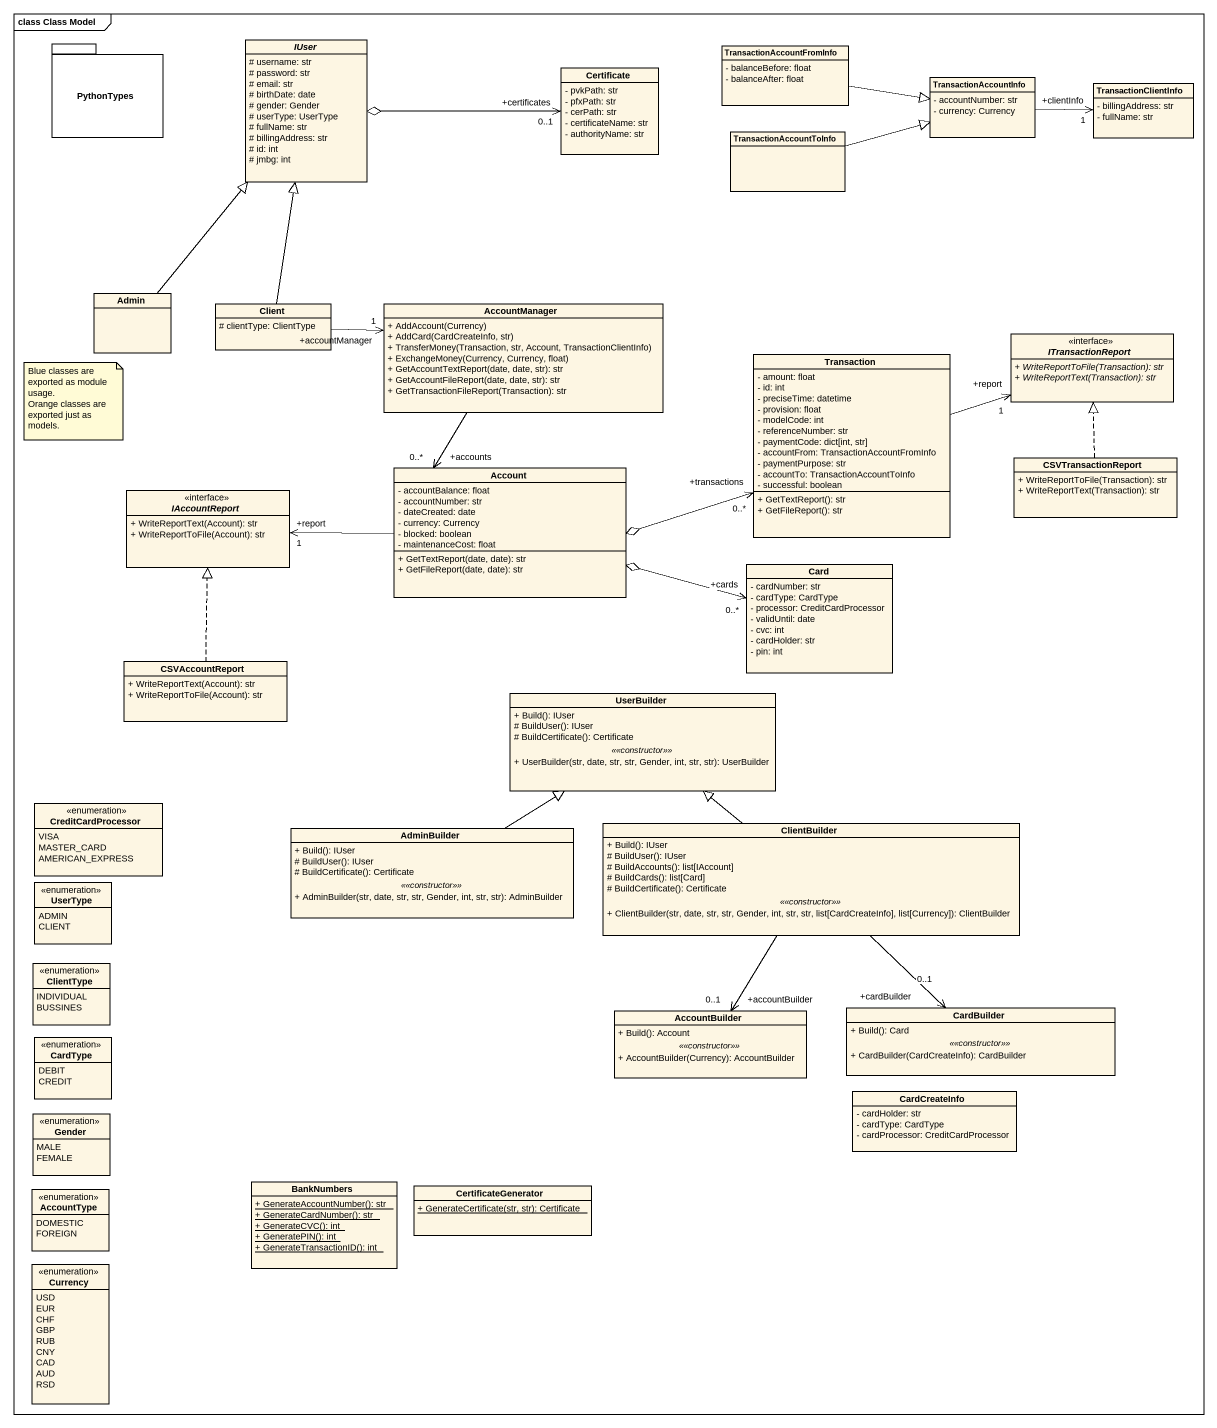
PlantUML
@startuml
mainframe class Class Model
hide circle
hide empty members
skinparam classAttributeIconSize 0
package PythonTypes {
}
abstract class IUser {
  # username: str
  # password: str
  # email: str
  # birthDate: date
  # gender: Gender
  # userType: UserType
  # fullName: str
  # billingAddress: str
  # id: int
  # jmbg: int
}
class Certificate {
  - pvkPath: str
  - pfxPath: str
  - cerPath: str
  - certificateName: str
  - authorityName: str
}
class TransactionAccountFromInfo {
  - balanceBefore: float
  - balanceAfter: float
}
class TransactionAccountInfo {
  - accountNumber: str
  - currency: Currency
}
class TransactionClientInfo {
  - billingAddress: str
  - fullName: str
}
class TransactionAccountToInfo
class Admin
class Client {
  # clientType: ClientType
}
class AccountManager {
  + AddAccount(Currency)
  + AddCard(CardCreateInfo, str)
  + TransferMoney(Transaction, str, Account, TransactionClientInfo)
  + ExchangeMoney(Currency, Currency, float)
  + GetAccountTextReport(date, date, str): str
  + GetAccountFileReport(date, date, str): str
  + GetTransactionFileReport(Transaction): str
}
interface ITransactionReport {
  {abstract} + WriteReportToFile(Transaction): str
  {abstract} + WriteReportText(Transaction): str
}
class Transaction {
  - amount: float
  - id: int
  - preciseTime: datetime
  - provision: float
  - modelCode: int
  - referenceNumber: str
  - paymentCode: dict[int, str]
  - accountFrom: TransactionAccountFromInfo
  - paymentPurpose: str
  - accountTo: TransactionAccountToInfo
  - successful: boolean
  + GetTextReport(): str
  + GetFileReport(): str
}
class CSVTransactionReport {
  + WriteReportToFile(Transaction): str
  + WriteReportText(Transaction): str
}
interface IAccountReport {
  + WriteReportText(Account): str
  + WriteReportToFile(Account): str
}
class Account {
  - accountBalance: float
  - accountNumber: str
  - dateCreated: date
  - currency: Currency
  - blocked: boolean
  - maintenanceCost: float
  + GetTextReport(date, date): str
  + GetFileReport(date, date): str
}
class "Card" as Card_ {
  - cardNumber: str
  - cardType: CardType
  - processor: CreditCardProcessor
  - validUntil: date
  - cvc: int
  - cardHolder: str
  - pin: int
}
class CSVAccountReport {
  + WriteReportText(Account): str
  + WriteReportToFile(Account): str
}
class UserBuilder {
  + Build(): IUser
  # BuildUser(): IUser
  # BuildCertificate(): Certificate
  .. <<<<constructor>>>> ..
  + UserBuilder(str, date, str, str, Gender, int, str, str): UserBuilder
}
enum CreditCardProcessor {
  VISA
  MASTER_CARD
  AMERICAN_EXPRESS
}
class AdminBuilder {
  + Build(): IUser
  # BuildUser(): IUser
  # BuildCertificate(): Certificate
  .. <<<<constructor>>>> ..
  + AdminBuilder(str, date, str, str, Gender, int, str, str): AdminBuilder
}
class ClientBuilder {
  + Build(): IUser
  # BuildUser(): IUser
  # BuildAccounts(): list[IAccount]
  # BuildCards(): list[Card]
  # BuildCertificate(): Certificate
  .. <<<<constructor>>>> ..
  + ClientBuilder(str, date, str, str, Gender, int, str, str, list[CardCreateInfo], list[Currency]): ClientBuilder
}
enum UserType {
  ADMIN
  CLIENT
}
enum ClientType {
  INDIVIDUAL
  BUSSINES
}
enum CardType {
  DEBIT
  CREDIT
}
class AccountBuilder {
  + Build(): Account
  .. <<<<constructor>>>> ..
  + AccountBuilder(Currency): AccountBuilder
}
class CardBuilder {
  + Build(): Card
  .. <<<<constructor>>>> ..
  + CardBuilder(CardCreateInfo): CardBuilder
}
enum Gender {
  MALE
  FEMALE
}
class CardCreateInfo {
  - cardHolder: str
  - cardType: CardType
  - cardProcessor: CreditCardProcessor
}
enum AccountType {
  DOMESTIC
  FOREIGN
}
class BankNumbers {
  {static} + GenerateAccountNumber(): str
  {static} + GenerateCardNumber(): str
  {static} + GenerateCVC(): int
  {static} + GeneratePIN(): int
  {static} + GenerateTransactionID(): int
}
class CertificateGenerator {
  {static} + GenerateCertificate(str, str): Certificate
}
enum Currency {
  USD
  EUR
  CHF
  GBP
  RUB
  CNY
  CAD
  AUD
  RSD
}
Certificate "+certificates\n0..1" <-left-o IUser
TransactionAccountFromInfo -right-|> TransactionAccountInfo
TransactionAccountInfo -right-> "+clientInfo\n1" TransactionClientInfo
TransactionAccountToInfo -right-|> TransactionAccountInfo
Admin -up-|> IUser
Client -up-|> IUser
Client -right-> "+accountManager\n1" AccountManager
AccountManager --> "+accounts\n0..*" Account
Transaction -right-> "+report\n1" ITransactionReport
Transaction "+transactions\n0..*" <-left-o Account
CSVTransactionReport .up.|> ITransactionReport
Account -left-> "+report\n1" IAccountReport
Card_ "+cards\n0..*" <-left-o Account
CSVAccountReport .up.|> IAccountReport
AdminBuilder -up-|> UserBuilder
ClientBuilder -up-|> UserBuilder
ClientBuilder --> "+accountBuilder\n0..1" AccountBuilder
ClientBuilder --> "+cardBuilder\n0..1" CardBuilder
note as N1
  Blue classes are exported as module usage.
  Orange classes are exported just as models.
end note
@enduml
